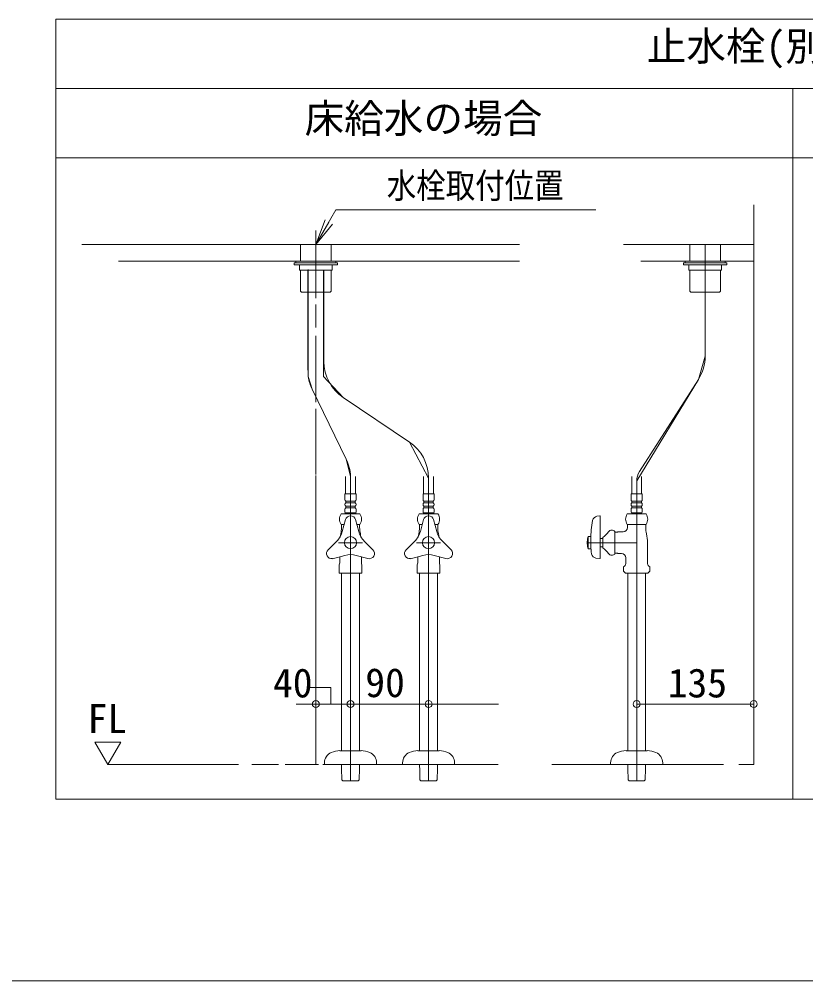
# Model space of a CAD drawing. Units: millimetres, scale not verified. Extents: x -1002 to 1009, y -687 to 676.
# Drawn here: x -45 to 351.8, y -687.1 to -201.7 of the extents above; entities that cross this region are included whole.
import ezdxf
from ezdxf.enums import TextEntityAlignment as Align

# ---------------------------------------------------------------- set-up
doc = ezdxf.new("R2010")
doc.units = ezdxf.units.MM
doc.header["$LTSCALE"] = 5
doc.layers.add('F-0', color=7, linetype='Continuous', lineweight=15)
doc.styles.add('ＭＳ ゴシック', font='')
doc.styles.get('ＭＳ ゴシック').set_extended_font_data('MS Gothic')

msp = doc.modelspace()

# ---------------------------------------------------------------- linework, layer by layer
at = {"layer": 'F-0', "lineweight": 18}
for p, q in [((-26.596, -595.402), (-26.596, -201.652)), ((-26.596, -201.652), (717.154, -201.652)), ((-26.596, -236.652), (717.154, -236.652)), ((345.279, -595.402), (345.279, -236.652)), ((345.279, -595.402), (-26.596, -595.402))]:
    msp.add_line(p, q, dxfattribs=at)
at = {"layer": 'F-0'}
for p, q in [((-26.596, -271.652), (345.279, -271.652)), ((345.279, -271.652), (717.154, -271.652)), ((325.592, -295.277), (325.592, -577.902)), ((104.654, -315.402), (114.758, -297.902)), ((114.758, -297.902), (246.008, -297.902)), ((104.654, -315.402), (109.322, -302.941)), ((104.654, -315.402), (111.217, -304.035)), ((104.654, -315.402), (113.111, -305.129)), ((104.654, -308.374), (104.654, -342.396)), ((-13.471, -315.402), (5.298, -315.402)), ((207.467, -315.402), (5.09, -315.402)), ((96.998, -315.402), (96.998, -323.714)), ((112.311, -323.714), (112.311, -315.402)), ((259.967, -315.402), (325.592, -315.402)), ((325.592, -315.402), (269.054, -315.402)), ((293.436, -323.714), (293.436, -315.402)), ((301.092, -371.718), (301.092, -315.402)), ((301.092, -371.718), (301.092, -315.402)), ((308.748, -315.402), (308.748, -323.714)), ((207.467, -323.714), (5.098, -323.714)), ((5.369, -323.714), (207.467, -323.714)), ((93.717, -324.589), (93.717, -325.683)), ((115.592, -324.589), (93.717, -324.589)), ((94.592, -323.714), (114.717, -323.714)), ((94.592, -324.589), (94.592, -323.714)), ((114.717, -324.589), (94.592, -324.589)), ((114.717, -323.714), (114.717, -324.589)), ((115.592, -325.683), (115.592, -324.589)), ((290.154, -325.683), (290.154, -324.589)), ((290.154, -324.589), (312.029, -324.589)), ((291.029, -323.714), (291.029, -324.589)), ((311.154, -323.714), (291.029, -323.714)), ((291.029, -324.589), (311.154, -324.589)), ((311.154, -324.589), (311.154, -323.714)), ((312.029, -324.589), (312.029, -325.683)), ((93.717, -325.683), (115.592, -325.683)), ((112.967, -325.683), (96.342, -325.683)), ((96.342, -325.683), (96.342, -328.308)), ((96.342, -328.308), (112.967, -328.308)), ((96.998, -328.308), (96.998, -338.983)), ((100.583, -378.842), (100.583, -328.308)), ((100.826, -328.047), (100.826, -382.095)), ((108.482, -328.308), (108.482, -381.958)), ((108.726, -374.484), (108.726, -328.308)), ((112.311, -338.983), (112.311, -328.308)), ((112.967, -328.308), (112.967, -325.683)), ((115.592, -325.245), (115.592, -325.683)), ((290.154, -325.245), (290.154, -325.683)), ((312.029, -325.683), (290.154, -325.683)), ((292.779, -325.683), (309.404, -325.683)), ((292.779, -328.308), (292.779, -325.683)), ((309.404, -328.308), (292.779, -328.308)), ((293.436, -338.983), (293.436, -328.308)), ((308.748, -328.308), (308.748, -338.983)), ((309.404, -325.683), (309.404, -328.308)), ((97.326, -339.311), (96.998, -338.983)), ((97.436, -339.42), (97.326, -339.311)), ((97.436, -339.42), (111.479, -339.42)), ((111.479, -339.42), (111.873, -339.42)), ((111.982, -339.311), (111.873, -339.42)), ((112.311, -338.983), (111.982, -339.311)), ((293.436, -338.983), (293.764, -339.311)), ((293.764, -339.311), (293.873, -339.42)), ((294.267, -339.42), (293.873, -339.42)), ((308.311, -339.42), (294.267, -339.42)), ((308.311, -339.42), (308.42, -339.311)), ((308.42, -339.311), (308.748, -338.983)), ((104.654, -345.69), (104.654, -357.357)), ((104.654, -361.475), (104.654, -394.967)), ((102.787, -388.412), (100.826, -382.095)), ((118.407, -392.645), (108.482, -381.958)), ((266.529, -434.7), (297.643, -383.507)), ((102.787, -388.412), (119.95, -423.688)), ((102.787, -388.412), (119.95, -423.688)), ((118.407, -392.645), (151.848, -415.097)), ((151.848, -415.097), (118.407, -392.645)), ((104.654, -398.399), (104.654, -431.446)), ((161.529, -433.258), (151.848, -415.097)), ((122.138, -432.407), (119.95, -423.688)), ((104.654, -431.917), (104.654, -450.557)), ((119.639, -432.52), (119.639, -441.27)), ((122.154, -433.258), (122.154, -441.27)), ((122.154, -433.258), (122.154, -465.902)), ((124.67, -441.27), (124.67, -432.52)), ((159.014, -432.52), (159.014, -441.27)), ((161.529, -433.258), (161.529, -441.27)), ((161.529, -433.258), (161.529, -465.902)), ((164.045, -441.27), (164.045, -432.52)), ((264.014, -441.27), (264.014, -432.52)), ((266.529, -434.7), (266.529, -441.27)), ((266.529, -434.7), (266.529, -586.104)), ((269.045, -432.52), (269.045, -441.27)), ((104.654, -437.968), (104.654, -554.651)), ((124.954, -441.27), (119.354, -441.27)), ((119.354, -441.27), (119.354, -444.224)), ((122.154, -441.27), (122.154, -586.104)), ((124.954, -444.224), (124.954, -441.27)), ((164.329, -441.27), (158.729, -441.27)), ((158.729, -441.27), (158.729, -444.224)), ((161.529, -441.27), (161.529, -586.104)), ((164.329, -444.224), (164.329, -441.27)), ((263.729, -441.27), (269.329, -441.27)), ((263.729, -444.224), (263.729, -441.27)), ((266.529, -441.27), (266.529, -465.902)), ((269.329, -441.27), (269.329, -444.224)), ((119.748, -444.989), (124.561, -444.989)), ((119.748, -445.864), (119.748, -444.989)), ((124.561, -445.864), (119.748, -445.864)), ((124.561, -444.989), (124.561, -445.864)), ((159.123, -444.989), (163.936, -444.989)), ((159.123, -445.864), (159.123, -444.989)), ((163.936, -445.864), (159.123, -445.864)), ((163.936, -444.989), (163.936, -445.864)), ((268.936, -444.989), (264.123, -444.989)), ((264.123, -444.989), (264.123, -445.864)), ((264.123, -445.864), (268.936, -445.864)), ((268.936, -445.864), (268.936, -444.989)), ((117.399, -451.333), (126.91, -451.333)), ((119.354, -449.036), (119.354, -450.458)), ((119.748, -447.395), (124.561, -447.395)), ((119.748, -448.27), (119.748, -447.395)), ((124.561, -448.27), (119.748, -448.27)), ((119.792, -450.895), (124.517, -450.895)), ((124.561, -447.395), (124.561, -448.27)), ((124.954, -450.458), (124.954, -449.036)), ((156.774, -451.333), (166.285, -451.333)), ((158.729, -449.036), (158.729, -450.458)), ((159.123, -447.395), (163.936, -447.395)), ((159.123, -448.27), (159.123, -447.395)), ((163.936, -448.27), (159.123, -448.27)), ((159.167, -450.895), (163.892, -450.895)), ((163.936, -447.395), (163.936, -448.27)), ((164.329, -450.458), (164.329, -449.036)), ((271.285, -451.333), (261.774, -451.333)), ((263.729, -450.458), (263.729, -449.036)), ((268.936, -447.395), (264.123, -447.395)), ((264.123, -447.395), (264.123, -448.27)), ((264.123, -448.27), (268.936, -448.27)), ((268.892, -450.895), (264.167, -450.895)), ((268.936, -448.27), (268.936, -447.395)), ((269.329, -449.036), (269.329, -450.458)), ((119.619, -454.285), (118.021, -460.247)), ((124.69, -454.285), (126.287, -460.247)), ((158.994, -454.285), (157.396, -460.247)), ((164.065, -454.285), (165.662, -460.247)), ((246.498, -452.572), (247.905, -452.374)), ((248.154, -473.744), (248.154, -452.591)), ((104.654, -456.363), (104.654, -555.253)), ((118.968, -456.714), (117.399, -456.714)), ((117.561, -456.714), (117.561, -457.595)), ((117.561, -456.714), (118.069, -456.714)), ((117.561, -457.595), (117.561, -458.245)), ((118.968, -456.714), (118.069, -456.714)), ((126.24, -456.714), (125.341, -456.714)), ((126.91, -456.714), (125.341, -456.714)), ((126.748, -457.595), (126.748, -458.245)), ((156.774, -456.714), (157.444, -456.714)), ((156.936, -456.714), (156.936, -457.595)), ((156.936, -457.595), (156.936, -458.245)), ((158.343, -456.714), (157.444, -456.714)), ((165.615, -456.714), (164.716, -456.714)), ((166.285, -456.714), (164.716, -456.714)), ((255.592, -460.183), (255.592, -471.62)), ((255.592, -460.652), (256.248, -460.652)), ((256.248, -460.652), (256.864, -460.652)), ((261.774, -456.714), (271.285, -456.714)), ((261.936, -456.714), (261.936, -457.595)), ((262.444, -456.714), (261.936, -456.714)), ((261.936, -457.595), (261.936, -458.245)), ((262.444, -456.714), (270.615, -456.714)), ((271.123, -456.714), (270.615, -456.714)), ((271.123, -456.714), (271.123, -457.595)), ((271.123, -457.595), (271.123, -458.245)), ((110.826, -469.514), (115.19, -465.15)), ((128.246, -465.902), (116.062, -465.902)), ((128.246, -465.902), (116.359, -465.902)), ((122.154, -465.902), (122.154, -586.104)), ((133.483, -469.514), (129.118, -465.15)), ((150.201, -469.514), (154.565, -465.15)), ((167.621, -465.902), (155.437, -465.902)), ((167.621, -465.902), (155.437, -465.902)), ((161.529, -465.902), (161.529, -586.104)), ((172.858, -469.514), (168.493, -465.15)), ((266.529, -465.902), (241.592, -465.902)), ((266.529, -465.902), (241.592, -465.902)), ((242.029, -462.839), (241.911, -463.277)), ((242.029, -468.964), (242.029, -462.839)), ((243.342, -462.839), (242.029, -462.839)), ((243.342, -462.839), (243.342, -468.964)), ((243.342, -464.152), (243.342, -467.652)), ((249.467, -463.824), (248.154, -463.824)), ((249.467, -468.527), (249.467, -463.277)), ((266.529, -586.104), (266.529, -465.902)), ((271.998, -465.902), (271.998, -476.147)), ((248.154, -467.98), (249.467, -467.98)), ((113.029, -473.995), (119.323, -472.308)), ((116.686, -473.015), (116.686, -476.147)), ((130.947, -473.906), (124.985, -472.308)), ((127.623, -476.147), (127.623, -473.015)), ((152.404, -473.995), (158.698, -472.308)), ((156.061, -473.015), (156.061, -476.147)), ((170.322, -473.906), (164.36, -472.308)), ((166.998, -476.147), (166.998, -473.015)), ((245.985, -473.69), (247.905, -473.96)), ((256.248, -471.152), (255.592, -471.152)), ((256.864, -471.152), (256.248, -471.152)), ((261.061, -473.558), (261.061, -476.147)), ((259.962, -478.152), (260.42, -477.694)), ((259.962, -478.152), (259.962, -480.225)), ((259.962, -480.225), (260.951, -481.214)), ((272.107, -481.214), (273.097, -480.225)), ((272.639, -477.694), (273.097, -478.152)), ((273.097, -480.225), (273.097, -478.152)), ((273.097, -480.225), (273.097, -478.152)), ((116.576, -481.214), (116.467, -481.105)), ((116.576, -481.214), (117.57, -481.214)), ((127.732, -481.214), (117.57, -481.214)), ((117.648, -570.902), (117.648, -481.214)), ((126.661, -481.214), (126.661, -570.902)), ((155.951, -481.214), (155.842, -481.105)), ((155.951, -481.214), (156.945, -481.214)), ((167.107, -481.214), (156.945, -481.214)), ((157.023, -570.902), (157.023, -481.214)), ((166.036, -481.214), (166.036, -570.902)), ((260.951, -481.214), (272.107, -481.214)), ((262.023, -481.214), (262.023, -570.902)), ((271.036, -570.902), (271.036, -481.214)), ((94.663, -547.365), (196.788, -547.365)), ((266.529, -547.365), (325.588, -547.365)), ((104.654, -555.253), (104.654, -566.905)), ((104.654, -558.082), (104.654, -564.653)), ((-6.908, -566.535), (6.217, -566.535)), ((-0.346, -577.902), (-6.908, -566.535)), ((6.217, -566.535), (-0.346, -577.902)), ((104.654, -567.089), (104.654, -577.902)), ((104.654, -567.595), (104.654, -577.902)), ((127.494, -570.902), (116.815, -570.902)), ((166.869, -570.902), (156.19, -570.902)), ((261.19, -570.902), (271.869, -570.902)), ((109.029, -577.027), (109.029, -577.902)), ((135.279, -577.902), (135.279, -577.027)), ((148.404, -577.027), (148.404, -577.902)), ((174.654, -577.902), (174.654, -577.027)), ((253.404, -577.902), (253.404, -577.027)), ((279.654, -577.027), (279.654, -577.902)), ((-0.346, -577.902), (65.686, -577.902)), ((72.328, -577.902), (85.847, -577.902)), ((89.168, -577.902), (106.068, -577.902)), ((108.253, -577.902), (196.609, -577.902)), ((135.279, -577.902), (109.029, -577.902)), ((117.648, -579.057), (117.648, -577.903)), ((117.672, -579.979), (117.648, -579.057)), ((126.661, -579.057), (126.636, -579.979)), ((126.661, -577.903), (126.661, -579.057)), ((174.654, -577.902), (148.404, -577.902)), ((157.023, -579.057), (157.023, -577.903)), ((157.047, -579.979), (157.023, -579.057)), ((166.036, -579.057), (166.011, -579.979)), ((166.036, -577.903), (166.036, -579.057)), ((223.688, -577.902), (310.368, -577.902)), ((253.404, -577.902), (279.654, -577.902)), ((262.023, -577.902), (262.023, -579.057)), ((262.023, -579.057), (262.047, -579.979)), ((262.047, -579.979), (262.168, -585.596)), ((270.891, -585.596), (271.011, -579.979)), ((271.011, -579.979), (271.036, -579.057)), ((271.036, -579.057), (271.036, -577.902)), ((318.152, -577.902), (318.208, -577.902)), ((118.328, -586.104), (118.329, -586.104)), ((118.329, -586.104), (118.436, -586.104)), ((118.436, -586.104), (125.873, -586.104)), ((125.873, -586.104), (125.979, -586.104)), ((125.979, -586.104), (125.98, -586.104)), ((157.703, -586.104), (157.704, -586.104)), ((157.704, -586.104), (157.811, -586.104)), ((157.811, -586.104), (165.248, -586.104)), ((165.248, -586.104), (165.354, -586.104)), ((165.354, -586.104), (165.355, -586.104)), ((262.168, -585.596), (262.703, -586.104)), ((270.248, -586.104), (262.811, -586.104)), ((270.355, -586.104), (270.891, -585.596)), ((-1002.086, -687.064), (1002.034, -687.064))]:
    msp.add_line(p, q, dxfattribs=at)
at = {"layer": 'F-0', "lineweight": 18}
msp.add_lwpolyline([(717.154, -201.652), (717.154, -595.402), (345.279, -595.402)], dxfattribs=at)
at = {"layer": 'F-0'}
for points in [[(318.208, -577.902), (325.592, -577.902), (325.592, -295.277)], [(268.589, -323.714), (325.592, -323.714), (269.101, -323.714)], [(111.873, -339.42), (111.829, -339.42), (103.779, -339.42)], [(293.873, -339.42), (293.917, -339.42), (301.967, -339.42)], [(267.909, -429.984), (297.643, -383.507), (301.092, -371.718)], [(119.748, -450.895), (119.529, -451.114), (119.529, -451.333)], [(124.779, -451.333), (124.779, -451.114), (124.561, -450.895)], [(159.123, -450.895), (158.904, -451.114), (158.904, -451.333)], [(164.154, -451.333), (164.154, -451.114), (163.936, -450.895)], [(263.904, -451.333), (263.904, -451.114), (264.123, -450.895)], [(268.936, -450.895), (269.154, -451.114), (269.154, -451.333)], [(126.24, -456.714), (126.748, -456.714), (126.748, -457.595)], [(165.615, -456.714), (166.123, -456.714), (166.123, -457.595), (166.123, -458.245)], [(256.864, -460.652), (257.083, -460.433), (259.748, -460.433)], [(241.911, -468.527), (242.029, -468.964), (243.342, -468.964)], [(256.864, -471.152), (257.083, -471.37), (258.873, -471.37)], [(116.467, -477.1), (116.467, -480.225), (116.467, -481.105)], [(127.842, -477.1), (127.842, -481.105), (127.732, -481.214)], [(155.842, -477.1), (155.842, -480.225), (155.842, -481.105)], [(167.217, -477.1), (167.217, -481.105), (167.107, -481.214)], [(112.209, -547.246), (112.209, -538.973), (101.448, -538.973)], [(118.328, -586.104), (117.793, -585.596), (117.672, -579.979)], [(126.636, -579.979), (126.516, -585.596), (125.98, -586.104)], [(157.703, -586.104), (157.168, -585.596), (157.047, -579.979)], [(166.011, -579.979), (165.891, -585.596), (165.355, -586.104)], [(262.811, -586.104), (262.704, -586.104), (262.703, -586.104)], [(270.355, -586.104), (270.354, -586.104), (270.248, -586.104)]]:
    msp.add_lwpolyline(points, dxfattribs=at)
for centre, radius in [((122.154, -465.902), 3.062), ((161.529, -465.902), 3.062), ((104.654, -547.365), 1.75), ((104.654, -547.365), 1.75), ((122.154, -547.365), 1.75), ((122.154, -547.365), 1.75), ((161.529, -547.365), 1.75), ((161.529, -547.365), 1.75), ((266.529, -547.365), 1.75), ((266.529, -547.365), 1.75), ((325.588, -547.365), 1.75), ((325.588, -547.365), 1.75), ((325.588, -547.365), 1.75)]:
    msp.add_circle(centre, radius, dxfattribs=at)
for centre, radius, start, end in [((279.217, -371.718), 21.875, 327.39011, 0), ((130.601, -374.484), 21.875, 180, 236.12262), ((122.458, -378.842), 21.875, 188.55163, 205.94376), ((139.654, -433.258), 21.875, 0, 56.12262), ((100.279, -433.258), 21.875, 2.23046, 25.94376), ((275.279, -434.7), 8.75, 147.39011, 180), ((100.279, -433.258), 21.875, 0, 2.23046), ((120.295, -444.224), 0.941, 180, 234.43222), ((120.295, -446.63), 0.941, 125.56778, 234.43222), ((124.013, -444.224), 0.941, 305.56778, 0), ((124.013, -446.63), 0.941, 305.56778, 54.43222), ((159.67, -444.224), 0.941, 180, 234.43222), ((159.67, -446.63), 0.941, 125.56778, 234.43222), ((163.388, -444.224), 0.941, 305.56778, 0), ((163.388, -446.63), 0.941, 305.56778, 54.43222), ((264.67, -444.224), 0.941, 180, 234.43222), ((264.67, -446.63), 0.941, 125.56778, 234.43222), ((268.388, -444.224), 0.941, 305.56778, 0), ((268.388, -446.63), 0.941, 305.56778, 54.43222), ((121.389, -454.024), 4.812, 146.00705, 213.99295), ((120.295, -449.036), 0.941, 125.56778, 180), ((119.792, -450.458), 0.438, 180, 270), ((124.517, -450.458), 0.438, 270, 0), ((124.013, -449.036), 0.941, 0, 54.43222), ((122.92, -454.024), 4.812, 326.00705, 33.99295), ((160.764, -454.024), 4.812, 146.00705, 213.99295), ((159.67, -449.036), 0.941, 125.56778, 180), ((159.167, -450.458), 0.438, 180, 270), ((163.892, -450.458), 0.438, 270, 0), ((163.388, -449.036), 0.941, 0, 54.43222), ((162.295, -454.024), 4.812, 326.00705, 33.99295), ((265.764, -454.024), 4.812, 146.00705, 213.99295), ((264.67, -449.036), 0.941, 125.56778, 180), ((264.167, -450.458), 0.438, 180, 270), ((268.892, -450.458), 0.438, 270, 0), ((268.388, -449.036), 0.941, 0, 54.43222), ((267.295, -454.024), 4.812, 326.00705, 33.99295), ((122.154, -454.964), 2.625, 15, 165), ((161.529, -454.964), 2.625, 15, 165), ((308.967, -465.902), 65.648, 170.1971, 178.47247), ((246.864, -455.171), 2.625, 98, 170.1971), ((247.936, -452.591), 0.219, 0, 98), ((107.456, -457.416), 10.938, 315, 345), ((103.314, -458.245), 14.246, 346.9604, 0), ((136.852, -457.416), 10.938, 195, 225), ((140.994, -458.245), 14.246, 180, 193.0396), ((146.831, -457.416), 10.938, 315, 345), ((142.689, -458.245), 14.246, 346.9604, 0), ((176.227, -457.416), 10.938, 195, 225), ((180.369, -458.245), 14.246, 180, 193.0396), ((243.601, -454.568), 10.5, 303.95919, 326.04081), ((254.061, -461.745), 2.188, 45.573, 143.1301), ((259.748, -458.245), 2.188, 270, 0), ((285.369, -458.245), 14.246, 180, 193.0396), ((136.373, -465.902), 19.688, 166.9604, 171.25756), ((107.936, -465.902), 19.688, 8.74244, 13.0396), ((175.748, -465.902), 19.688, 166.9604, 171.25756), ((147.311, -465.902), 19.688, 8.74244, 13.0396), ((252.529, -465.902), 10.938, 166.70293, 180), ((252.529, -465.902), 10.938, 180, 193.29707), ((252.529, -465.902), 10.938, 166.11346, 166.70293), ((252.311, -465.902), 19.688, 0, 13.0396), ((112.682, -471.37), 2.625, 135, 277.52424), ((131.626, -471.37), 2.625, 255, 45), ((152.057, -471.37), 2.625, 135, 277.52424), ((171.001, -471.37), 2.625, 255, 45), ((252.529, -465.902), 10.938, 193.29707, 193.88654), ((276.116, -466.061), 32.812, 182.77864, 189.59149), ((243.601, -477.236), 10.5, 33.95919, 56.04081), ((122.154, -482.873), 10.938, 75, 105), ((161.529, -482.873), 10.938, 75, 105), ((246.35, -471.091), 2.625, 189.59149, 261.99591), ((247.936, -473.744), 0.219, 261.99591, 0), ((254.061, -470.058), 2.188, 216.8699, 314.427), ((258.873, -473.558), 2.188, 0, 90), ((114.498, -476.147), 2.188, 334.15807, 0), ((129.811, -476.147), 2.188, 180, 205.84193), ((153.873, -476.147), 2.188, 334.15807, 0), ((169.186, -476.147), 2.188, 180, 205.84193), ((258.873, -476.147), 2.188, 315, 0), ((274.186, -476.147), 2.188, 180, 225), ((114.717, -577.027), 5.688, 113.55646, 180), ((116.815, -581.839), 10.938, 90, 113.55646), ((127.494, -581.839), 10.938, 66.44354, 90), ((129.592, -577.027), 5.688, 0, 66.44354), ((154.092, -577.027), 5.688, 113.55646, 180), ((156.19, -581.839), 10.938, 90, 113.55646), ((166.869, -581.839), 10.938, 66.44354, 90), ((168.967, -577.027), 5.688, 0, 66.44354), ((259.092, -577.027), 5.688, 113.55646, 180), ((261.19, -581.839), 10.938, 90, 113.55646), ((271.869, -581.839), 10.938, 66.44354, 90), ((273.967, -577.027), 5.688, 0, 66.44354)]:
    msp.add_arc(centre, radius, start, end, dxfattribs=at)

# ---------------------------------------------------------------- texts
at = {"layer": 'F-0', "style": 'ＭＳ ゴシック'}
for s, p in [('止水栓(別途手配)参考位置', (271.599, -226.968)), ('床給水の場合', (98.958, -263.425)), ('40', (83.037, -548.415)), ('90', (129.622, -548.271)), ('135', (282.198, -548.415)), ('FL', (-10.548, -566.421))]:
    msp.add_text(s, height=14.66, dxfattribs=at).set_placement(p, align=Align.BOTTOM_LEFT)
at = {"layer": 'F-0', "style": 'ＭＳ ゴシック', "width": 0.85}
msp.add_text('水栓取付位置', height=12.83, dxfattribs=at).set_placement((140.425, -295.869), align=Align.BOTTOM_LEFT)

doc.saveas('drawing.dxf')
